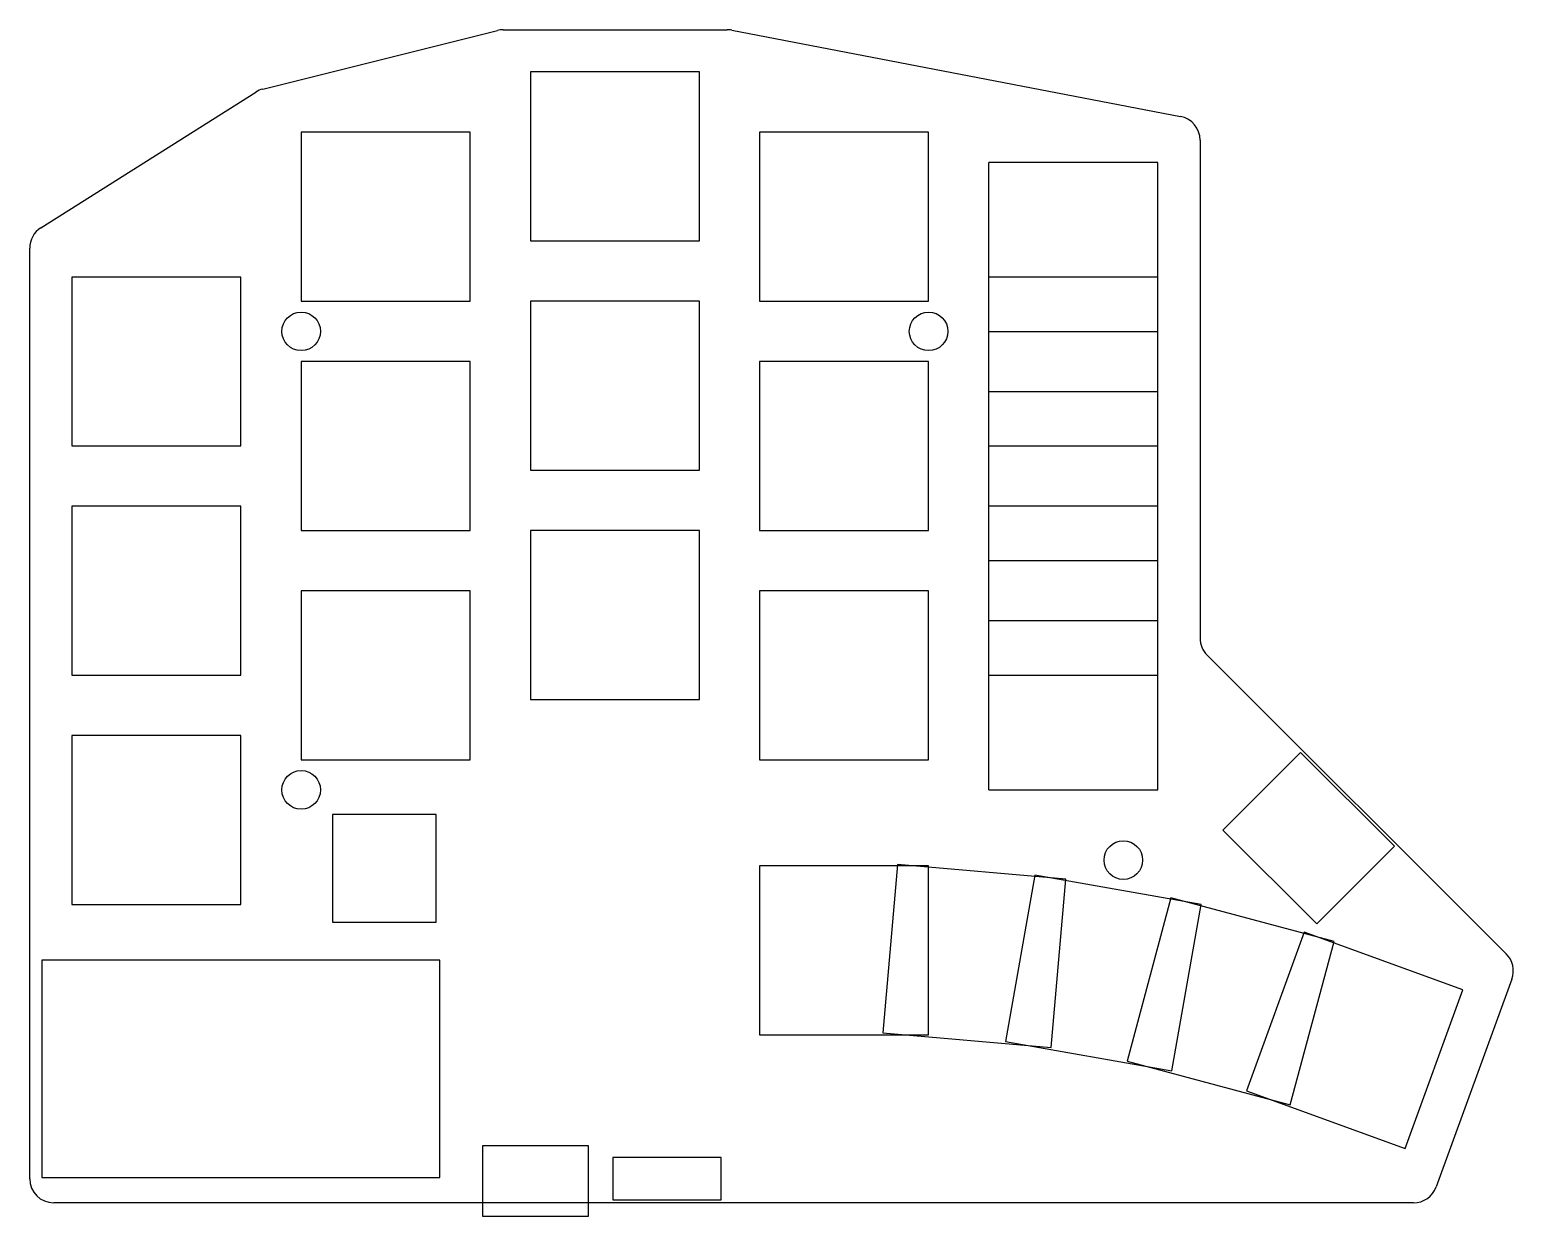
# Model space of a CAD drawing. Header units: millimetres. Extents: x 90 to 212, y -133 to -34.
import ezdxf

# ---------------------------------------------------------------- set-up
doc = ezdxf.new("R2010")
doc.units = ezdxf.units.MM

msp = doc.modelspace()

# ---------------------------------------------------------------- linework, layer by layer
for p, q in [((108.81, -39.42), (128.26, -34.56)), ((128.75, -34.5), (147.31, -34.5)), ((147.69, -34.54), (184.88, -41.69)), ((145, -38), (131, -38)), ((131, -38), (131, -52)), ((145, -52), (145, -38)), ((90.43, -50.91), (108.23, -39.67)), ((126, -43), (112, -43)), ((112, -43), (112, -57)), ((126, -57), (126, -43)), ((164, -43), (150, -43)), ((150, -43), (150, -57)), ((164, -57), (164, -43)), ((186.5, -43.65), (186.5, -84.92)), ((169, -97.5), (169, -45.5)), ((183, -45.5), (169, -45.5)), ((183, -97.5), (183, -45.5)), ((89.5, -129.72), (89.5, -52.6)), ((131, -52), (145, -52)), ((107, -55), (93, -55)), ((93, -55), (93, -69)), ((107, -69), (107, -55)), ((183, -55), (169, -55)), ((112, -57), (126, -57)), ((145, -57), (131, -57)), ((131, -57), (131, -71)), ((145, -71), (145, -57)), ((150, -57), (164, -57)), ((169, -59.5), (183, -59.5)), ((126, -62), (112, -62)), ((112, -62), (112, -76)), ((126, -76), (126, -62)), ((164, -62), (150, -62)), ((150, -62), (150, -76)), ((164, -76), (164, -62)), ((183, -64.5), (169, -64.5)), ((93, -69), (107, -69)), ((169, -69), (183, -69)), ((131, -71), (145, -71)), ((107, -74), (93, -74)), ((93, -74), (93, -88)), ((107, -88), (107, -74)), ((183, -74), (169, -74)), ((112, -76), (126, -76)), ((145, -76), (131, -76)), ((131, -76), (131, -90)), ((145, -90), (145, -76)), ((150, -76), (164, -76)), ((169, -78.5), (183, -78.5)), ((126, -81), (112, -81)), ((112, -81), (112, -95)), ((126, -95), (126, -81)), ((164, -81), (150, -81)), ((150, -81), (150, -95)), ((164, -95), (164, -81)), ((183, -83.5), (169, -83.5)), ((187.09, -86.34), (211.87, -111.09)), ((93, -88), (107, -88)), ((169, -88), (183, -88)), ((131, -90), (145, -90)), ((107, -93), (93, -93)), ((93, -93), (93, -107)), ((107, -107), (107, -93)), ((194.83, -94.39), (188.39, -100.83)), ((202.61, -102.17), (194.83, -94.39)), ((112, -95), (126, -95)), ((150, -95), (164, -95)), ((169, -97.5), (183, -97.5)), ((123.2, -99.55), (114.6, -99.55)), ((114.6, -99.55), (114.6, -108.45)), ((123.2, -108.45), (123.2, -99.55)), ((188.39, -100.83), (196.17, -108.61)), ((196.17, -108.61), (202.61, -102.17)), ((164, -103.8), (150, -103.8)), ((150, -103.8), (150, -117.8)), ((161.42, -103.69), (160.2, -117.63)), ((175.37, -104.91), (161.42, -103.69)), ((164, -117.8), (164, -103.8)), ((172.81, -104.57), (170.38, -118.36)), ((186.6, -107), (172.81, -104.57)), ((174.15, -118.85), (175.37, -104.91)), ((184.07, -106.44), (180.45, -119.97)), ((197.6, -110.07), (184.07, -106.44)), ((93, -107), (107, -107)), ((184.16, -120.79), (186.6, -107)), ((114.6, -108.45), (123.2, -108.45)), ((195.14, -109.29), (190.35, -122.45)), ((208.29, -114.08), (195.14, -109.29)), ((193.97, -123.59), (197.6, -110.07)), ((123.5, -111.61), (90.5, -111.61)), ((90.5, -111.61), (90.5, -129.61)), ((123.5, -129.61), (123.5, -111.61)), ((203.5, -127.23), (208.29, -114.08)), ((212.34, -113.18), (206.07, -130.4)), ((150, -117.8), (164, -117.8)), ((160.2, -117.63), (174.15, -118.85)), ((170.38, -118.36), (184.16, -120.79)), ((180.45, -119.97), (193.97, -123.59)), ((190.35, -122.45), (203.5, -127.23)), ((127.03, -126.99), (127.03, -132.84)), ((135.82, -126.99), (127.03, -126.99)), ((135.82, -132.84), (135.82, -126.99)), ((146.82, -127.97), (137.82, -127.97)), ((137.82, -127.97), (137.82, -131.47)), ((146.82, -131.47), (146.82, -127.97)), ((90.5, -129.61), (123.5, -129.61)), ((137.82, -131.47), (146.82, -131.47)), ((204.19, -131.72), (91.5, -131.72)), ((127.03, -132.84), (135.82, -132.84))]:
    msp.add_line(p, q)
for centre in [(112, -59.5), (164, -59.5), (112, -97.5), (180.14, -103.32)]:
    msp.add_circle(centre, 1.6)
for centre, start, end in [((128.75, -36.5), 90, 104.0362), ((147.31, -36.5), 79.1145, 90), ((109.3, -41.36), 104.0362, 122.2756), ((184.5, -43.65), 0, 79.1145), ((91.5, -52.6), 122.2756, 180), ((188.5, -84.92), 180, 225.0443), ((210.46, -112.5), 340, 45.0443), ((91.5, -129.72), 180, 270), ((204.19, -129.72), 270, 340)]:
    msp.add_arc(centre, 2, start, end)

doc.saveas('drawing.dxf')
